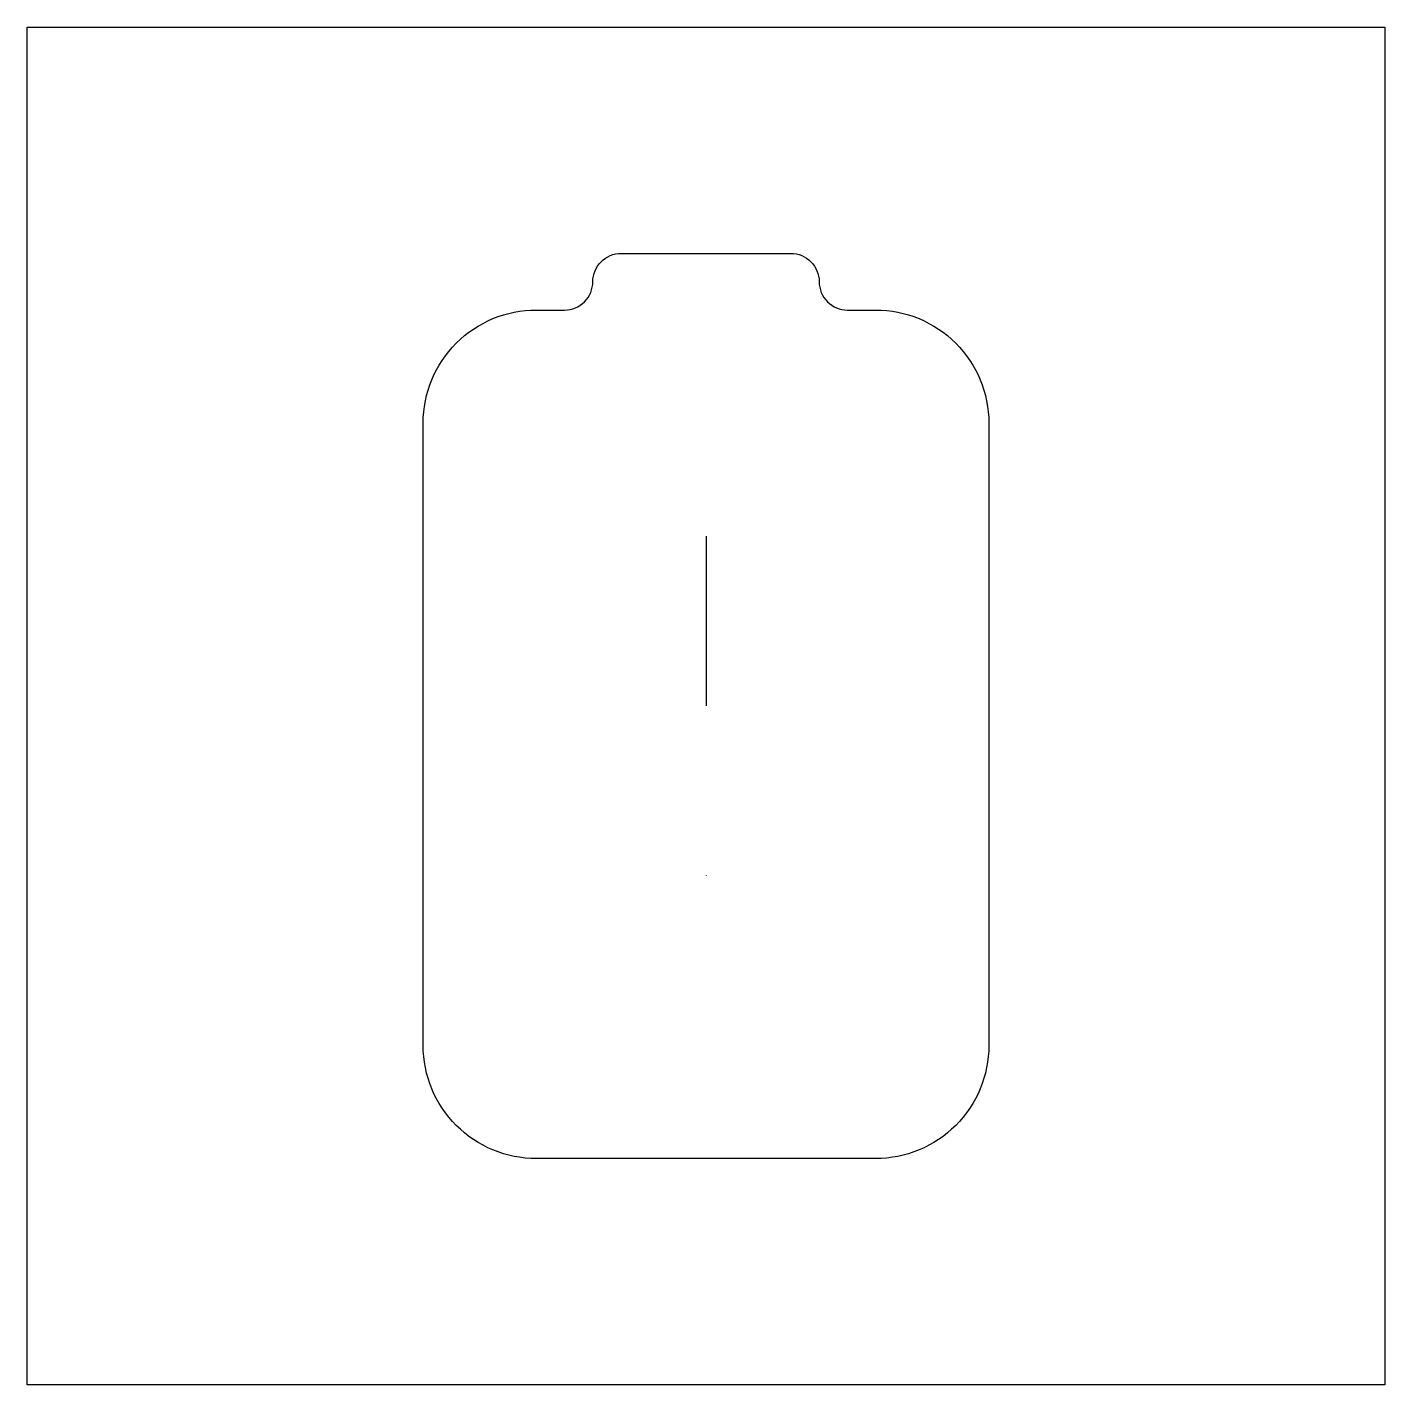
# Model space of a CAD drawing. Header units: millimetres. Extents: x 0 to 48, y 0 to 48.
import ezdxf

# ---------------------------------------------------------------- set-up
doc = ezdxf.new("R2010")
doc.units = ezdxf.units.MM
doc.header["$LTSCALE"] = 10
doc.layers.add('Alert', color=7, linetype='Continuous', lineweight=25, true_color=0x000000)

msp = doc.modelspace()

# ---------------------------------------------------------------- linework, layer by layer
at = {"layer": 'Alert'}
for p, q in [((24, 30.01), (24, 24.01)), ((24, 18.01), (24, 17.99))]:
    msp.add_line(p, q, dxfattribs=at)
at = {"layer": 'Alert', "flags": 128}
msp.add_lwpolyline([(0, 0), (0, 48), (48, 48), (48, 0), (0, 0)], dxfattribs=at)
msp.add_lwpolyline([(14, 12), (14, 34, -0.414214), (18, 38), (19, 38, 0.414214), (20, 39, -0.414214), (21, 40), (27, 40, -0.414214), (28, 39, 0.414214), (29, 38), (30, 38, -0.414214), (34, 34), (34, 12, -0.414214), (30, 8), (18, 8, -0.414214), (14, 12)], format="xyb", dxfattribs=at)

doc.saveas('drawing.dxf')
